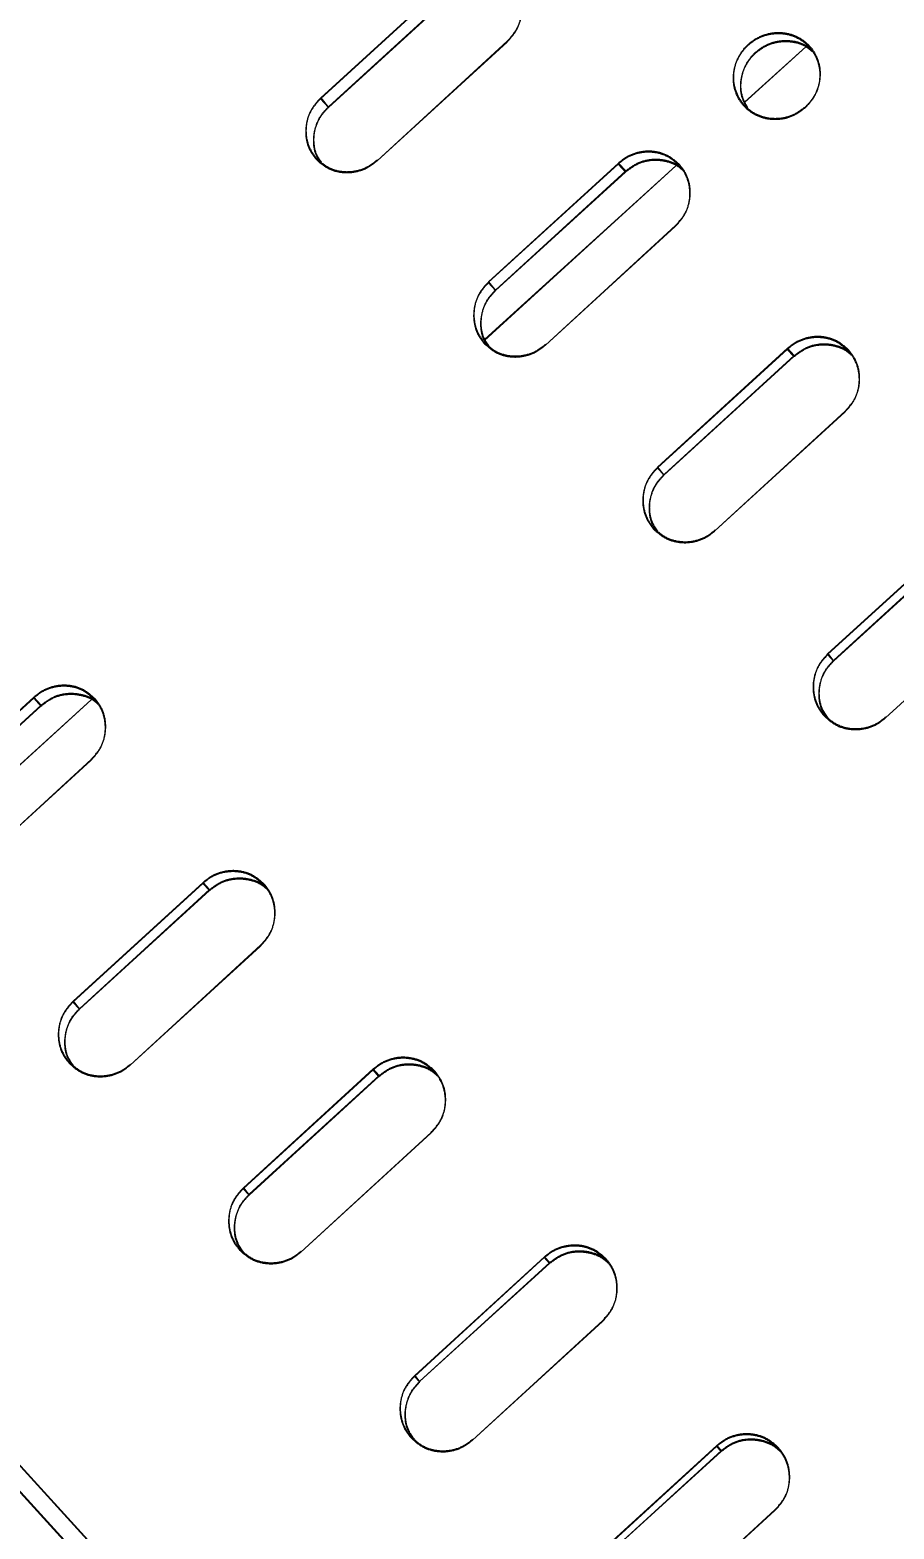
# Model space of a CAD drawing. Header units: millimetres. Extents: x -71377 to 516042, y -145869 to 441446.
# Drawn here: x 209295.1 to 209393.3, y 209758.6 to 209928.9 of the extents above; entities that cross this region are included whole.
import ezdxf

# ---------------------------------------------------------------- set-up
doc = ezdxf.new("R2010")
doc.units = ezdxf.units.MM
doc.header["$LTSCALE"] = 1000
doc.linetypes.add('_점선_M_', pattern=[3, 1.5, -1.5])
doc.linetypes.add('IMPORT-DASHEDX2 _4_', pattern=[152.4, 101.6, -50.8])
for name, color, linetype, lineweight in [('05', 5, 'IMPORT-DASHEDX2 _4_', 5), ('A-text-1', 3, 'Continuous', 5), ('AA_dash_M_', 7, '_점선_M_', 5), ('조경라인_dwg', 8, 'Continuous', 5)]:
    doc.layers.add(name, color=color, linetype=linetype, lineweight=lineweight)
doc.styles.add('나눔고딕_3', font='NanumGothic.ttf', dxfattribs={"height": 1400})

# ---------------------------------------------------------------- blocks, each defined once
blk = doc.blocks.new('조경라인_dwg-6847807-지반층 배치도')
at = {"layer": '05', "flags": 128}
for points in [[(209329.05, 209920.21), (209343.82, 209933.69), (209342.91, 209934.68), (209328.14, 209921.2), (209329.02, 209920.1), (209343.79, 209933.58), (209342.88, 209934.57), (209328.11, 209921.09), (209329.02, 209920.1)], [(209349.35, 209927.63), (209334.55, 209914.04), (209349.32, 209927.52)], [(209376.37, 209920.75), (209383.3, 209927), (209376.34, 209920.64)], [(209346.79, 209893.75), (209368.5, 209913.48), (209346.76, 209893.63)], [(209348.05, 209899.39), (209362.82, 209912.88), (209362, 209913.78), (209347.23, 209900.3), (209348.02, 209899.28), (209362.79, 209912.76), (209361.96, 209913.67), (209347.19, 209900.19), (209348.02, 209899.28)], [(209368.48, 209906.68), (209353.68, 209893.08), (209368.45, 209906.57)], [(209367.21, 209878.42), (209381.97, 209891.9), (209381.22, 209892.73), (209366.45, 209879.24), (209367.17, 209878.31), (209381.94, 209891.79), (209381.19, 209892.61), (209366.42, 209879.13), (209367.17, 209878.31)], [(209387.76, 209885.57), (209372.95, 209871.97), (209387.72, 209885.46)], [(209386.49, 209857.3), (209401.26, 209870.79), (209400.58, 209871.52), (209385.81, 209858.04), (209386.46, 209857.19), (209401.22, 209870.67), (209400.55, 209871.41), (209385.78, 209857.93), (209386.46, 209857.19)], [(209407.16, 209864.32), (209392.36, 209850.73), (209407.12, 209864.21)], [(209280.33, 209833.06), (209302.03, 209852.79), (209280.3, 209832.95)], [(209302.02, 209845.99), (209287.22, 209832.4), (209301.99, 209845.88)], [(209300.74, 209817.73), (209315.51, 209831.22), (209314.76, 209832.04), (209299.99, 209818.55), (209300.71, 209817.62), (209315.48, 209831.11), (209314.73, 209831.93), (209299.96, 209818.44), (209300.71, 209817.62)], [(209321.29, 209824.89), (209306.49, 209811.29), (209321.26, 209824.77)], [(209320.02, 209796.61), (209334.79, 209810.1), (209334.12, 209810.84), (209319.35, 209797.35), (209319.99, 209796.5), (209334.76, 209809.99), (209334.09, 209810.73), (209319.32, 209797.24), (209319.99, 209796.5)], [(209340.69, 209803.64), (209325.89, 209790.04), (209340.66, 209803.53)], [(209360.21, 209782.27), (209345.41, 209768.67), (209360.18, 209782.15)], [(209379.82, 209760.78), (209365.02, 209747.19), (209379.79, 209760.67)]]:
    blk.add_lwpolyline(points, dxfattribs=at)
for points in [[(209148.74, 209921.77), (209149.04, 209922.02), (209149.35, 209922.24), (209149.65, 209922.42), (209149.95, 209922.55), (209150.21, 209922.62), (209150.45, 209922.64), (209150.63, 209922.61), (209150.77, 209922.52), (209638.51, 209388.33), (209150.8, 209922.63), (209150.66, 209922.72), (209150.48, 209922.76), (209150.24, 209922.74), (209149.98, 209922.66), (209149.69, 209922.53), (209149.38, 209922.35), (209149.07, 209922.13), (209148.77, 209921.88), (209637.35, 209386.64)], [(209280.76, 209839.61), (209281.56, 209838.59), (209280.73, 209839.5), (209295.5, 209852.99), (209296.33, 209852.08), (209281.59, 209838.71), (209296.36, 209852.19), (209295.53, 209853.1)], [(209338.83, 209776.02), (209339.39, 209775.26), (209338.8, 209775.91), (209353.56, 209789.4), (209354.16, 209788.74), (209339.42, 209775.37), (209354.19, 209788.85), (209353.6, 209789.51)], [(209358.41, 209754.58), (209358.9, 209753.9), (209358.38, 209754.46), (209373.15, 209767.95), (209373.67, 209767.38), (209358.93, 209754.01), (209373.7, 209767.49), (209373.18, 209768.06)]]:
    blk.add_lwpolyline(points, close=True, dxfattribs=at)
at = {"layer": '05'}
for points, knots in [([(209349.32, 209927.52), (209349.7, 209927.94), (209350.46, 209928.78), (209351.01, 209930.4), (209351.02, 209932.05), (209350.56, 209933.45), (209350.01, 209934.14), (209349.79, 209934.42)], [0, 0, 0, 0, 0.214691, 0.429386, 0.644079, 0.858773, 1, 1, 1, 1]), ([(209349.35, 209927.63), (209349.73, 209928.05), (209350.49, 209928.89), (209351.04, 209930.51), (209351.06, 209932.16), (209350.59, 209933.56), (209350.04, 209934.26), (209349.82, 209934.53)], [0, 0, 0, 0, 0.214691, 0.429386, 0.644079, 0.858773, 1, 1, 1, 1]), ([(209376.68, 209919.94), (209376.44, 209920.36), (209375.94, 209921.25), (209375.82, 209922.86), (209376.2, 209924.5), (209377.12, 209925.94), (209378.45, 209927.01), (209380.05, 209927.6), (209381.72, 209927.62), (209383.12, 209927.22), (209383.77, 209926.65), (209384.01, 209926.44)], [0, 0, 0, 0, 0.103803, 0.221879, 0.339957, 0.458034, 0.576112, 0.694188, 0.812264, 0.930342, 1, 1, 1, 1]), ([(209376.71, 209920.05), (209376.47, 209920.47), (209375.97, 209921.36), (209375.85, 209922.97), (209376.24, 209924.61), (209377.15, 209926.05), (209378.48, 209927.12), (209380.08, 209927.72), (209381.75, 209927.74), (209383.15, 209927.34), (209383.8, 209926.77), (209384.04, 209926.56)], [0, 0, 0, 0, 0.103803, 0.221879, 0.339957, 0.458034, 0.576112, 0.694188, 0.812264, 0.930342, 1, 1, 1, 1]), ([(209376.73, 209927.16), (209377.02, 209927.42), (209377.79, 209927.98), (209379.22, 209928.51), (209380.9, 209928.54), (209382.48, 209928.02), (209383.77, 209927), (209384.64, 209925.6), (209384.98, 209923.97), (209384.76, 209922.31), (209384.1, 209920.96), (209383.47, 209920.31), (209383.22, 209920.05)], [0.5, 0.5, 0.5, 0.5, 0.5368856, 0.590574, 0.6442621, 0.6979512, 0.7516398, 0.8053279, 0.8590164, 0.9127046, 0.966394, 1, 1, 1, 1]), ([(209376.77, 209927.27), (209377.05, 209927.53), (209377.82, 209928.09), (209379.25, 209928.62), (209380.93, 209928.66), (209382.51, 209928.13), (209383.8, 209927.12), (209384.67, 209925.71), (209385.01, 209924.09), (209384.79, 209922.42), (209384.13, 209921.07), (209383.5, 209920.42), (209383.25, 209920.16)], [0.5, 0.5, 0.5, 0.5, 0.5368856, 0.590574, 0.6442621, 0.6979512, 0.7516398, 0.8053279, 0.8590164, 0.9127046, 0.966394, 1, 1, 1, 1]), ([(209383.22, 209920.05), (209382.77, 209919.71), (209381.87, 209919.03), (209380.2, 209918.64), (209378.54, 209918.77), (209377.03, 209919.46), (209375.85, 209920.61), (209375.14, 209922.1), (209374.98, 209923.76), (209375.38, 209925.41), (209376.08, 209926.51), (209376.6, 209927.04), (209376.73, 209927.16)], [0, 0, 0, 0, 0.0536882, 0.1073771, 0.1610655, 0.2147545, 0.268443, 0.3221314, 0.3758196, 0.4295083, 0.4831969, 0.5, 0.5, 0.5, 0.5]), ([(209383.25, 209920.16), (209382.8, 209919.83), (209381.9, 209919.15), (209380.23, 209918.75), (209378.57, 209918.88), (209377.06, 209919.57), (209375.89, 209920.73), (209375.18, 209922.22), (209375.01, 209923.88), (209375.41, 209925.52), (209376.12, 209926.63), (209376.64, 209927.15), (209376.77, 209927.27)], [0, 0, 0, 0, 0.0536882, 0.1073771, 0.1610655, 0.2147545, 0.268443, 0.3221314, 0.3758196, 0.4295083, 0.4831969, 0.5, 0.5, 0.5, 0.5]), ([(209328.11, 209921.09), (209327.73, 209920.67), (209326.97, 209919.83), (209326.42, 209918.21), (209326.4, 209916.56), (209326.86, 209915.16), (209327.42, 209914.47), (209327.64, 209914.19)], [0, 0, 0, 0, 0.214695, 0.429386, 0.644078, 0.858773, 1, 1, 1, 1]), ([(209328.14, 209921.2), (209327.76, 209920.78), (209327, 209919.94), (209326.45, 209918.33), (209326.43, 209916.67), (209326.9, 209915.28), (209327.45, 209914.58), (209327.67, 209914.3)], [0, 0, 0, 0, 0.214695, 0.429386, 0.644078, 0.858773, 1, 1, 1, 1]), ([(209328.18, 209913.78), (209328, 209914.03), (209327.51, 209914.72), (209327.26, 209916.14), (209327.46, 209917.79), (209328.11, 209919.16), (209328.76, 209919.83), (209329.02, 209920.1)], [0, 0, 0, 0, 0.1359502, 0.3721691, 0.608389, 0.8446109, 1, 1, 1, 1]), ([(209328.21, 209913.89), (209328.03, 209914.14), (209327.54, 209914.83), (209327.29, 209916.26), (209327.49, 209917.9), (209328.14, 209919.27), (209328.79, 209919.94), (209329.05, 209920.21)], [0, 0, 0, 0, 0.1359502, 0.3721691, 0.608389, 0.8446109, 1, 1, 1, 1]), ([(209327.64, 209914.19), (209328.04, 209913.83), (209328.84, 209913.12), (209330.45, 209912.64), (209332.11, 209912.7), (209333.54, 209913.22), (209334.26, 209913.81), (209334.55, 209914.04)], [0, 0, 0, 0, 0.214693, 0.429385, 0.644078, 0.858772, 1, 1, 1, 1]), ([(209327.67, 209914.3), (209328.07, 209913.95), (209328.88, 209913.23), (209330.48, 209912.75), (209332.14, 209912.81), (209333.57, 209913.33), (209334.29, 209913.92), (209334.58, 209914.15)], [0, 0, 0, 0, 0.214693, 0.429385, 0.644078, 0.858772, 1, 1, 1, 1]), ([(209368.9, 209913.49), (209368.49, 209913.86), (209367.68, 209914.58), (209366.07, 209915.06), (209364.4, 209915.01), (209362.98, 209914.49), (209362.25, 209913.9), (209361.96, 209913.67)], [0, 0, 0, 0, 0.214692, 0.429384, 0.644077, 0.858772, 1, 1, 1, 1]), ([(209368.93, 209913.61), (209368.52, 209913.97), (209367.71, 209914.69), (209366.11, 209915.17), (209364.44, 209915.12), (209363.01, 209914.6), (209362.28, 209914.02), (209362, 209913.78)], [0, 0, 0, 0, 0.214692, 0.429384, 0.644077, 0.858772, 1, 1, 1, 1]), ([(209362.79, 209912.76), (209363.24, 209913.1), (209364.14, 209913.78), (209365.81, 209914.19), (209367.46, 209914.04), (209368.64, 209913.56), (209369.15, 209913.09), (209369.26, 209912.99)], [0, 0, 0, 0, 0.233904, 0.467812, 0.701716, 0.935624, 1, 1, 1, 1]), ([(209362.82, 209912.88), (209363.27, 209913.22), (209364.18, 209913.9), (209365.84, 209914.3), (209367.49, 209914.15), (209368.67, 209913.67), (209369.18, 209913.2), (209369.29, 209913.1)], [0, 0, 0, 0, 0.233904, 0.467812, 0.701716, 0.935624, 1, 1, 1, 1]), ([(209368.45, 209906.57), (209368.83, 209906.99), (209369.59, 209907.82), (209370.14, 209909.45), (209370.15, 209911.11), (209369.68, 209912.51), (209369.12, 209913.22), (209368.9, 209913.49)], [0, 0, 0, 0, 0.214692, 0.429386, 0.644078, 0.858773, 1, 1, 1, 1]), ([(209368.48, 209906.68), (209368.86, 209907.1), (209369.62, 209907.93), (209370.17, 209909.56), (209370.18, 209911.22), (209369.71, 209912.63), (209369.15, 209913.33), (209368.93, 209913.61)], [0, 0, 0, 0, 0.214692, 0.429386, 0.644078, 0.858773, 1, 1, 1, 1]), ([(209347.23, 209900.3), (209346.85, 209899.88), (209346.09, 209899.04), (209345.54, 209897.42), (209345.53, 209895.76), (209346, 209894.36), (209346.55, 209893.65), (209346.78, 209893.38)], [0, 0, 0, 0, 0.214695, 0.429386, 0.644078, 0.858773, 1, 1, 1, 1]), ([(209347.19, 209900.19), (209346.82, 209899.77), (209346.06, 209898.93), (209345.51, 209897.31), (209345.5, 209895.65), (209345.96, 209894.24), (209346.52, 209893.54), (209346.74, 209893.26)], [0, 0, 0, 0, 0.214695, 0.429386, 0.644078, 0.858773, 1, 1, 1, 1]), ([(209347.24, 209892.88), (209347.04, 209893.16), (209346.53, 209893.87), (209346.27, 209895.32), (209346.47, 209896.97), (209347.12, 209898.34), (209347.77, 209899.01), (209348.02, 209899.28)], [0, 0, 0, 0, 0.143789, 0.377865, 0.611942, 0.846021, 1, 1, 1, 1]), ([(209347.27, 209893), (209347.08, 209893.27), (209346.57, 209893.98), (209346.3, 209895.43), (209346.5, 209897.08), (209347.15, 209898.46), (209347.8, 209899.13), (209348.05, 209899.39)], [0, 0, 0, 0, 0.143789, 0.377865, 0.611942, 0.846021, 1, 1, 1, 1]), ([(209388.15, 209892.41), (209387.74, 209892.77), (209386.92, 209893.5), (209385.31, 209893.99), (209383.63, 209893.95), (209382.21, 209893.43), (209381.48, 209892.85), (209381.19, 209892.61)], [0, 0, 0, 0, 0.214692, 0.429384, 0.644077, 0.858772, 1, 1, 1, 1]), ([(209388.18, 209892.52), (209387.77, 209892.89), (209386.96, 209893.62), (209385.34, 209894.11), (209383.67, 209894.06), (209382.24, 209893.54), (209381.51, 209892.96), (209381.22, 209892.73)], [0, 0, 0, 0, 0.214692, 0.429384, 0.644077, 0.858772, 1, 1, 1, 1]), ([(209346.74, 209893.26), (209347.15, 209892.9), (209347.96, 209892.18), (209349.57, 209891.69), (209351.24, 209891.75), (209352.67, 209892.27), (209353.39, 209892.85), (209353.68, 209893.08)], [0, 0, 0, 0, 0.214693, 0.429385, 0.644077, 0.858772, 1, 1, 1, 1]), ([(209346.78, 209893.38), (209347.18, 209893.01), (209347.99, 209892.29), (209349.6, 209891.81), (209351.27, 209891.86), (209352.7, 209892.38), (209353.42, 209892.96), (209353.71, 209893.19)], [0, 0, 0, 0, 0.214693, 0.429385, 0.644077, 0.858772, 1, 1, 1, 1]), ([(209381.94, 209891.79), (209382.39, 209892.13), (209383.3, 209892.81), (209384.97, 209893.21), (209386.62, 209893.05), (209387.83, 209892.55), (209388.35, 209892.07), (209388.48, 209891.96)], [0, 0, 0, 0, 0.23185, 0.463704, 0.695555, 0.927408, 1, 1, 1, 1]), ([(209381.97, 209891.9), (209382.43, 209892.24), (209383.33, 209892.92), (209385, 209893.32), (209386.65, 209893.16), (209387.86, 209892.67), (209388.38, 209892.18), (209388.51, 209892.07)], [0, 0, 0, 0, 0.23185, 0.463704, 0.695555, 0.927408, 1, 1, 1, 1]), ([(209387.72, 209885.46), (209388.1, 209885.88), (209388.86, 209886.72), (209389.4, 209888.34), (209389.41, 209890.01), (209388.93, 209891.42), (209388.37, 209892.13), (209388.15, 209892.41)], [0, 0, 0, 0, 0.214692, 0.429386, 0.644078, 0.858773, 1, 1, 1, 1]), ([(209387.76, 209885.57), (209388.13, 209885.99), (209388.89, 209886.83), (209389.44, 209888.45), (209389.44, 209890.13), (209388.96, 209891.54), (209388.4, 209892.24), (209388.18, 209892.52)], [0, 0, 0, 0, 0.214692, 0.429386, 0.644078, 0.858773, 1, 1, 1, 1]), ([(209366.42, 209879.13), (209366.04, 209878.71), (209365.28, 209877.87), (209364.74, 209876.25), (209364.73, 209874.58), (209365.21, 209873.17), (209365.77, 209872.46), (209365.99, 209872.18)], [0, 0, 0, 0, 0.214695, 0.429386, 0.644078, 0.858773, 1, 1, 1, 1]), ([(209366.45, 209879.24), (209366.07, 209878.82), (209365.32, 209877.98), (209364.77, 209876.36), (209364.77, 209874.69), (209365.24, 209873.28), (209365.8, 209872.57), (209366.03, 209872.29)], [0, 0, 0, 0, 0.214695, 0.429386, 0.644078, 0.858773, 1, 1, 1, 1]), ([(209366.44, 209871.84), (209366.23, 209872.13), (209365.71, 209872.86), (209365.43, 209874.33), (209365.62, 209875.99), (209366.27, 209877.37), (209366.92, 209878.04), (209367.17, 209878.31)], [0, 0, 0, 0, 0.151373, 0.3833758, 0.6153793, 0.8473846, 1, 1, 1, 1]), ([(209366.47, 209871.95), (209366.27, 209872.24), (209365.74, 209872.97), (209365.46, 209874.44), (209365.65, 209876.1), (209366.3, 209877.48), (209366.95, 209878.15), (209367.21, 209878.42)], [0, 0, 0, 0, 0.151373, 0.3833758, 0.6153793, 0.8473846, 1, 1, 1, 1]), ([(209365.99, 209872.18), (209366.4, 209871.82), (209367.22, 209871.09), (209368.83, 209870.6), (209370.51, 209870.64), (209371.94, 209871.16), (209372.67, 209871.74), (209372.95, 209871.97)], [0, 0, 0, 0, 0.214692, 0.429385, 0.644077, 0.858772, 1, 1, 1, 1]), ([(209366.03, 209872.29), (209366.43, 209871.93), (209367.25, 209871.2), (209368.87, 209870.71), (209370.54, 209870.75), (209371.97, 209871.27), (209372.7, 209871.85), (209372.99, 209872.09)], [0, 0, 0, 0, 0.214692, 0.429385, 0.644077, 0.858772, 1, 1, 1, 1]), ([(209385.78, 209857.93), (209385.4, 209857.51), (209384.64, 209856.67), (209384.1, 209855.04), (209384.1, 209853.36), (209384.58, 209851.95), (209385.15, 209851.24), (209385.37, 209850.96)], [0, 0, 0, 0, 0.214695, 0.429386, 0.644078, 0.858773, 1, 1, 1, 1]), ([(209385.81, 209858.04), (209385.43, 209857.62), (209384.68, 209856.78), (209384.14, 209855.15), (209384.13, 209853.48), (209384.62, 209852.06), (209385.18, 209851.35), (209385.41, 209851.07)], [0, 0, 0, 0, 0.214695, 0.429386, 0.644078, 0.858773, 1, 1, 1, 1]), ([(209385.78, 209850.65), (209385.55, 209850.95), (209385.01, 209851.71), (209384.72, 209853.21), (209384.91, 209854.87), (209385.55, 209856.25), (209386.2, 209856.92), (209386.46, 209857.19)], [0, 0, 0, 0, 0.158726, 0.388719, 0.618712, 0.848707, 1, 1, 1, 1]), ([(209385.81, 209850.76), (209385.58, 209851.07), (209385.04, 209851.82), (209384.75, 209853.32), (209384.94, 209854.98), (209385.58, 209856.36), (209386.23, 209857.03), (209386.49, 209857.3)], [0, 0, 0, 0, 0.158726, 0.388719, 0.618712, 0.848707, 1, 1, 1, 1]), ([(209302.43, 209852.81), (209302.03, 209853.17), (209301.22, 209853.89), (209299.61, 209854.38), (209297.94, 209854.32), (209296.51, 209853.8), (209295.79, 209853.22), (209295.5, 209852.99)], [0, 0, 0, 0, 0.214692, 0.429385, 0.644077, 0.858772, 1, 1, 1, 1]), ([(209302.47, 209852.92), (209302.06, 209853.28), (209301.25, 209854.01), (209299.64, 209854.49), (209297.97, 209854.44), (209296.55, 209853.91), (209295.82, 209853.33), (209295.53, 209853.1)], [0, 0, 0, 0, 0.214692, 0.429385, 0.644077, 0.858772, 1, 1, 1, 1]), ([(209296.33, 209852.08), (209296.78, 209852.42), (209297.68, 209853.1), (209299.35, 209853.5), (209301, 209853.35), (209302.18, 209852.87), (209302.69, 209852.41), (209302.8, 209852.31)], [0, 0, 0, 0, 0.233908, 0.467812, 0.701717, 0.935624, 1, 1, 1, 1]), ([(209296.36, 209852.19), (209296.81, 209852.53), (209297.71, 209853.21), (209299.38, 209853.61), (209301.03, 209853.46), (209302.21, 209852.98), (209302.72, 209852.52), (209302.83, 209852.42)], [0, 0, 0, 0, 0.233908, 0.467812, 0.701717, 0.935624, 1, 1, 1, 1]), ([(209301.99, 209845.88), (209302.37, 209846.3), (209303.13, 209847.14), (209303.67, 209848.76), (209303.68, 209850.43), (209303.21, 209851.83), (209302.66, 209852.53), (209302.43, 209852.81)], [0, 0, 0, 0, 0.214695, 0.429386, 0.644078, 0.858773, 1, 1, 1, 1]), ([(209302.02, 209845.99), (209302.4, 209846.41), (209303.16, 209847.25), (209303.7, 209848.87), (209303.72, 209850.54), (209303.25, 209851.94), (209302.69, 209852.64), (209302.47, 209852.92)], [0, 0, 0, 0, 0.214695, 0.429386, 0.644078, 0.858773, 1, 1, 1, 1]), ([(209385.37, 209850.96), (209385.78, 209850.59), (209386.61, 209849.85), (209388.23, 209849.36), (209389.91, 209849.4), (209391.34, 209849.91), (209392.07, 209850.5), (209392.36, 209850.73)], [0, 0, 0, 0, 0.214693, 0.429385, 0.644078, 0.858772, 1, 1, 1, 1]), ([(209385.41, 209851.07), (209385.82, 209850.7), (209386.64, 209849.97), (209388.26, 209849.47), (209389.94, 209849.51), (209391.37, 209850.02), (209392.1, 209850.61), (209392.39, 209850.84)], [0, 0, 0, 0, 0.214693, 0.429385, 0.644078, 0.858772, 1, 1, 1, 1]), ([(209321.69, 209831.72), (209321.28, 209832.09), (209320.46, 209832.82), (209318.85, 209833.31), (209317.17, 209833.26), (209315.74, 209832.74), (209315.02, 209832.16), (209314.73, 209831.93)], [0, 0, 0, 0, 0.214692, 0.429385, 0.644077, 0.858772, 1, 1, 1, 1]), ([(209321.72, 209831.84), (209321.31, 209832.2), (209320.49, 209832.93), (209318.88, 209833.42), (209317.2, 209833.37), (209315.77, 209832.85), (209315.05, 209832.27), (209314.76, 209832.04)], [0, 0, 0, 0, 0.214692, 0.429385, 0.644077, 0.858772, 1, 1, 1, 1]), ([(209315.48, 209831.11), (209315.93, 209831.45), (209316.83, 209832.12), (209318.5, 209832.52), (209320.16, 209832.37), (209321.36, 209831.87), (209321.89, 209831.39), (209322.01, 209831.27)], [0, 0, 0, 0, 0.231854, 0.463704, 0.695555, 0.927408, 1, 1, 1, 1]), ([(209315.51, 209831.22), (209315.96, 209831.56), (209316.86, 209832.24), (209318.54, 209832.63), (209320.19, 209832.48), (209321.4, 209831.98), (209321.92, 209831.5), (209322.05, 209831.38)], [0, 0, 0, 0, 0.231854, 0.463704, 0.695555, 0.927408, 1, 1, 1, 1]), ([(209321.26, 209824.77), (209321.64, 209825.19), (209322.4, 209826.03), (209322.94, 209827.66), (209322.95, 209829.33), (209322.47, 209830.74), (209321.91, 209831.44), (209321.69, 209831.72)], [0, 0, 0, 0, 0.214695, 0.429386, 0.644078, 0.858773, 1, 1, 1, 1]), ([(209321.29, 209824.89), (209321.67, 209825.3), (209322.43, 209826.14), (209322.97, 209827.77), (209322.98, 209829.44), (209322.5, 209830.85), (209321.94, 209831.56), (209321.72, 209831.84)], [0, 0, 0, 0, 0.214695, 0.429386, 0.644078, 0.858773, 1, 1, 1, 1]), ([(209299.99, 209818.55), (209299.61, 209818.14), (209298.85, 209817.3), (209298.31, 209815.67), (209298.3, 209814), (209298.78, 209812.59), (209299.34, 209811.89), (209299.56, 209811.61)], [0, 0, 0, 0, 0.214692, 0.429386, 0.644078, 0.858773, 1, 1, 1, 1]), ([(209299.96, 209818.44), (209299.58, 209818.02), (209298.82, 209817.19), (209298.28, 209815.56), (209298.27, 209813.89), (209298.75, 209812.48), (209299.31, 209811.78), (209299.53, 209811.5)], [0, 0, 0, 0, 0.214692, 0.429386, 0.644078, 0.858773, 1, 1, 1, 1]), ([(209299.98, 209811.15), (209299.77, 209811.44), (209299.24, 209812.17), (209298.97, 209813.65), (209299.16, 209815.31), (209299.81, 209816.68), (209300.45, 209817.35), (209300.71, 209817.62)], [0, 0, 0, 0, 0.151373, 0.3833758, 0.6153793, 0.8473846, 1, 1, 1, 1]), ([(209300.01, 209811.26), (209299.8, 209811.55), (209299.27, 209812.28), (209299, 209813.76), (209299.19, 209815.42), (209299.84, 209816.8), (209300.49, 209817.47), (209300.74, 209817.73)], [0, 0, 0, 0, 0.151373, 0.3833758, 0.6153793, 0.8473846, 1, 1, 1, 1]), ([(209341.07, 209810.5), (209340.66, 209810.87), (209339.83, 209811.6), (209338.21, 209812.1), (209336.53, 209812.06), (209335.1, 209811.54), (209334.38, 209810.96), (209334.09, 209810.73)], [0, 0, 0, 0, 0.214693, 0.429385, 0.644077, 0.858772, 1, 1, 1, 1]), ([(209341.1, 209810.61), (209340.69, 209810.98), (209339.87, 209811.71), (209338.24, 209812.21), (209336.57, 209812.17), (209335.13, 209811.65), (209334.41, 209811.07), (209334.12, 209810.84)], [0, 0, 0, 0, 0.214693, 0.429385, 0.644077, 0.858772, 1, 1, 1, 1]), ([(209299.53, 209811.5), (209299.94, 209811.13), (209300.76, 209810.4), (209302.37, 209809.91), (209304.05, 209809.96), (209305.48, 209810.47), (209306.2, 209811.06), (209306.49, 209811.29)], [0, 0, 0, 0, 0.214692, 0.429384, 0.644077, 0.858772, 1, 1, 1, 1]), ([(209299.56, 209811.61), (209299.97, 209811.24), (209300.79, 209810.51), (209302.4, 209810.02), (209304.08, 209810.07), (209305.51, 209810.59), (209306.24, 209811.17), (209306.52, 209811.4)], [0, 0, 0, 0, 0.214692, 0.429384, 0.644077, 0.858772, 1, 1, 1, 1]), ([(209334.76, 209809.99), (209335.21, 209810.33), (209336.12, 209811.01), (209337.79, 209811.4), (209339.45, 209811.24), (209340.68, 209810.72), (209341.22, 209810.22), (209341.36, 209810.09)], [0, 0, 0, 0, 0.2298627, 0.4597212, 0.6895803, 0.9194426, 1, 1, 1, 1]), ([(209334.79, 209810.1), (209335.24, 209810.44), (209336.15, 209811.12), (209337.82, 209811.51), (209339.48, 209811.35), (209340.71, 209810.84), (209341.25, 209810.33), (209341.39, 209810.2)], [0, 0, 0, 0, 0.2298627, 0.4597212, 0.6895803, 0.9194426, 1, 1, 1, 1]), ([(209340.66, 209803.53), (209341.04, 209803.95), (209341.8, 209804.78), (209342.34, 209806.41), (209342.34, 209808.09), (209341.86, 209809.51), (209341.29, 209810.22), (209341.07, 209810.5)], [0, 0, 0, 0, 0.214695, 0.429386, 0.644078, 0.858773, 1, 1, 1, 1]), ([(209340.69, 209803.64), (209341.07, 209804.06), (209341.83, 209804.89), (209342.37, 209806.53), (209342.37, 209808.2), (209341.89, 209809.62), (209341.32, 209810.33), (209341.1, 209810.61)], [0, 0, 0, 0, 0.214695, 0.429386, 0.644078, 0.858773, 1, 1, 1, 1]), ([(209319.32, 209797.24), (209318.94, 209796.82), (209318.18, 209795.98), (209317.64, 209794.35), (209317.64, 209792.68), (209318.12, 209791.26), (209318.69, 209790.55), (209318.91, 209790.27)], [0, 0, 0, 0, 0.214692, 0.429386, 0.644079, 0.858774, 1, 1, 1, 1]), ([(209319.35, 209797.35), (209318.97, 209796.93), (209318.21, 209796.1), (209317.67, 209794.47), (209317.67, 209792.79), (209318.15, 209791.38), (209318.72, 209790.67), (209318.94, 209790.38)], [0, 0, 0, 0, 0.214692, 0.429386, 0.644079, 0.858774, 1, 1, 1, 1]), ([(209319.31, 209789.96), (209319.09, 209790.27), (209318.54, 209791.02), (209318.26, 209792.52), (209318.44, 209794.19), (209319.09, 209795.57), (209319.74, 209796.24), (209319.99, 209796.5)], [0, 0, 0, 0, 0.158726, 0.388719, 0.618712, 0.848707, 1, 1, 1, 1]), ([(209319.34, 209790.07), (209319.12, 209790.38), (209318.58, 209791.13), (209318.29, 209792.63), (209318.48, 209794.3), (209319.12, 209795.68), (209319.77, 209796.35), (209320.02, 209796.61)], [0, 0, 0, 0, 0.158726, 0.388719, 0.618712, 0.848707, 1, 1, 1, 1]), ([(209318.91, 209790.27), (209319.32, 209789.9), (209320.14, 209789.17), (209321.76, 209788.67), (209323.45, 209788.71), (209324.88, 209789.23), (209325.6, 209789.81), (209325.89, 209790.04)], [0, 0, 0, 0, 0.214692, 0.429384, 0.644077, 0.858772, 1, 1, 1, 1]), ([(209318.94, 209790.38), (209319.35, 209790.02), (209320.17, 209789.28), (209321.8, 209788.78), (209323.48, 209788.82), (209324.91, 209789.34), (209325.64, 209789.92), (209325.92, 209790.15)], [0, 0, 0, 0, 0.214692, 0.429384, 0.644077, 0.858772, 1, 1, 1, 1]), ([(209360.56, 209789.15), (209360.15, 209789.52), (209359.32, 209790.26), (209357.7, 209790.76), (209356.01, 209790.72), (209354.58, 209790.21), (209353.85, 209789.63), (209353.56, 209789.4)], [0, 0, 0, 0, 0.214692, 0.429385, 0.644078, 0.858772, 1, 1, 1, 1]), ([(209360.59, 209789.26), (209360.18, 209789.63), (209359.36, 209790.37), (209357.73, 209790.87), (209356.04, 209790.83), (209354.61, 209790.32), (209353.88, 209789.74), (209353.6, 209789.51)], [0, 0, 0, 0, 0.214692, 0.429385, 0.644078, 0.858772, 1, 1, 1, 1]), ([(209354.16, 209788.74), (209354.61, 209789.08), (209355.52, 209789.76), (209357.19, 209790.15), (209358.86, 209789.98), (209360.11, 209789.45), (209360.67, 209788.93), (209360.82, 209788.79)], [0, 0, 0, 0, 0.227928, 0.455852, 0.683777, 0.911704, 1, 1, 1, 1]), ([(209354.19, 209788.85), (209354.64, 209789.19), (209355.55, 209789.87), (209357.22, 209790.26), (209358.89, 209790.1), (209360.14, 209789.57), (209360.7, 209789.04), (209360.85, 209788.9)], [0, 0, 0, 0, 0.227928, 0.455852, 0.683777, 0.911704, 1, 1, 1, 1]), ([(209360.18, 209782.15), (209360.55, 209782.57), (209361.31, 209783.41), (209361.85, 209785.05), (209361.84, 209786.73), (209361.36, 209788.15), (209360.79, 209788.86), (209360.56, 209789.15)], [0, 0, 0, 0, 0.214695, 0.429386, 0.644078, 0.858773, 1, 1, 1, 1]), ([(209360.21, 209782.27), (209360.59, 209782.69), (209361.34, 209783.52), (209361.88, 209785.16), (209361.87, 209786.84), (209361.39, 209788.26), (209360.82, 209788.98), (209360.59, 209789.26)], [0, 0, 0, 0, 0.214695, 0.429386, 0.644078, 0.858773, 1, 1, 1, 1]), ([(209338.83, 209776.02), (209338.45, 209775.6), (209337.69, 209774.76), (209337.15, 209773.13), (209337.16, 209771.45), (209337.64, 209770.03), (209338.21, 209769.31), (209338.44, 209769.03)], [0, 0, 0, 0, 0.214692, 0.429386, 0.644078, 0.858773, 1, 1, 1, 1]), ([(209338.8, 209775.91), (209338.42, 209775.49), (209337.66, 209774.65), (209337.12, 209773.02), (209337.13, 209771.34), (209337.61, 209769.92), (209338.18, 209769.2), (209338.41, 209768.92)], [0, 0, 0, 0, 0.214692, 0.429386, 0.644078, 0.858773, 1, 1, 1, 1]), ([(209338.76, 209768.64), (209338.53, 209768.97), (209337.96, 209769.74), (209337.66, 209771.27), (209337.85, 209772.94), (209338.49, 209774.32), (209339.14, 209774.99), (209339.39, 209775.26)], [0, 0, 0, 0, 0.165868, 0.393908, 0.621949, 0.849991, 1, 1, 1, 1]), ([(209338.79, 209768.76), (209338.56, 209769.08), (209337.99, 209769.85), (209337.69, 209771.38), (209337.88, 209773.05), (209338.52, 209774.43), (209339.17, 209775.1), (209339.42, 209775.37)], [0, 0, 0, 0, 0.165868, 0.393908, 0.621949, 0.849991, 1, 1, 1, 1]), ([(209380.16, 209767.68), (209379.75, 209768.06), (209378.92, 209768.8), (209377.29, 209769.31), (209375.6, 209769.27), (209374.16, 209768.76), (209373.43, 209768.18), (209373.15, 209767.95)], [0, 0, 0, 0, 0.214692, 0.429385, 0.644077, 0.858772, 1, 1, 1, 1]), ([(209380.19, 209767.8), (209379.78, 209768.17), (209378.95, 209768.91), (209377.32, 209769.42), (209375.63, 209769.39), (209374.19, 209768.87), (209373.47, 209768.29), (209373.18, 209768.06)], [0, 0, 0, 0, 0.214692, 0.429385, 0.644077, 0.858772, 1, 1, 1, 1]), ([(209338.41, 209768.92), (209338.82, 209768.55), (209339.64, 209767.81), (209341.27, 209767.31), (209342.96, 209767.34), (209344.39, 209767.86), (209345.12, 209768.44), (209345.41, 209768.67)], [0, 0, 0, 0, 0.214692, 0.429385, 0.644077, 0.858772, 1, 1, 1, 1]), ([(209338.44, 209769.03), (209338.85, 209768.66), (209339.68, 209767.92), (209341.3, 209767.42), (209342.99, 209767.45), (209344.42, 209767.97), (209345.15, 209768.55), (209345.44, 209768.78)], [0, 0, 0, 0, 0.214692, 0.429385, 0.644077, 0.858772, 1, 1, 1, 1]), ([(209373.67, 209767.38), (209374.12, 209767.72), (209375.02, 209768.4), (209376.7, 209768.78), (209378.37, 209768.62), (209379.64, 209768.07), (209380.22, 209767.53), (209380.39, 209767.37)], [0, 0, 0, 0, 0.226046, 0.452087, 0.678129, 0.904174, 1, 1, 1, 1]), ([(209373.7, 209767.49), (209374.15, 209767.83), (209375.05, 209768.51), (209376.73, 209768.89), (209378.41, 209768.73), (209379.67, 209768.18), (209380.25, 209767.64), (209380.42, 209767.48)], [0, 0, 0, 0, 0.226046, 0.452087, 0.678129, 0.904174, 1, 1, 1, 1]), ([(209379.79, 209760.67), (209380.17, 209761.09), (209380.93, 209761.93), (209381.46, 209763.57), (209381.45, 209765.25), (209380.96, 209766.68), (209380.39, 209767.4), (209380.16, 209767.68)], [0, 0, 0, 0, 0.214695, 0.429387, 0.644078, 0.858773, 1, 1, 1, 1]), ([(209379.82, 209760.78), (209380.2, 209761.2), (209380.96, 209762.04), (209381.49, 209763.68), (209381.48, 209765.37), (209380.99, 209766.79), (209380.42, 209767.51), (209380.19, 209767.8)], [0, 0, 0, 0, 0.214695, 0.429387, 0.644078, 0.858773, 1, 1, 1, 1])]:
    blk.add_open_spline(points, degree=3, knots=knots, dxfattribs=at)

msp = doc.modelspace()

# ---------------------------------------------------------------- linework, layer by layer
at = {"layer": 'AA_dash_M_'}
msp.add_line((241648.52, 239769.05), (100450.39, 108634.09), dxfattribs=at)

# ---------------------------------------------------------------- block references
at = {"layer": '조경라인_dwg', "rotation": 8.537736462515947e-07}
msp.add_blockref('조경라인_dwg-6847807-지반층 배치도', (0, 0), dxfattribs=at)

# ---------------------------------------------------------------- texts
at = {"layer": 'A-text-1', "char_height": 1400, "attachment_point": 1, "rotation": 313, "line_spacing_factor": 1.2, "style": '나눔고딕_3'}
for s, insert, width in [('\\pxt9.07143,18.14286,27.21429,36.28571,45.35714,54.42857,63.5,72.57143,81.64286,90.71429,99.78571,108.85714,117.92857,127,136.07143,145.14286,154.21429,163.28571,172.35714,181.42857,190.5,199.57143,208.64286,217.71429,226.78571,235.85714,244.92857,254,263.07143,272.14286,281.21429,290.28571;{관리사무소(B1F)}', (208777.65, 213987.49), 16901.643), ('\\pxt9.07143,18.14286,27.21429,36.28571,45.35714,54.42857,63.5,72.57143,81.64286,90.71429,99.78571,108.85714,117.92857,127,136.07143,145.14286,154.21429,163.28571,172.35714,181.42857,190.5,199.57143,208.64286,217.71429,226.78571,235.85714,244.92857,254,263.07143,272.14286,281.21429,290.28571;{근로자휴게실(B1F)}', (207122.02, 212331.85), 19076.981), ('\\pxt9.07143,18.14286,27.21429,36.28571,45.35714,54.42857,63.5,72.57143,81.64286,90.71429,99.78571,108.85714,117.92857,127,136.07143,145.14286,154.21429,163.28571,172.35714,181.42857,190.5,199.57143,208.64286,217.71429,226.78571,235.85714,244.92857,254,263.07143,272.14286,281.21429,290.28571;{피트니스센터(B1F)}', (205383.54, 210593.38), 19076.981)]:
    msp.add_mtext(s, dxfattribs=dict(at, insert=insert, width=width))

doc.saveas('drawing.dxf')
